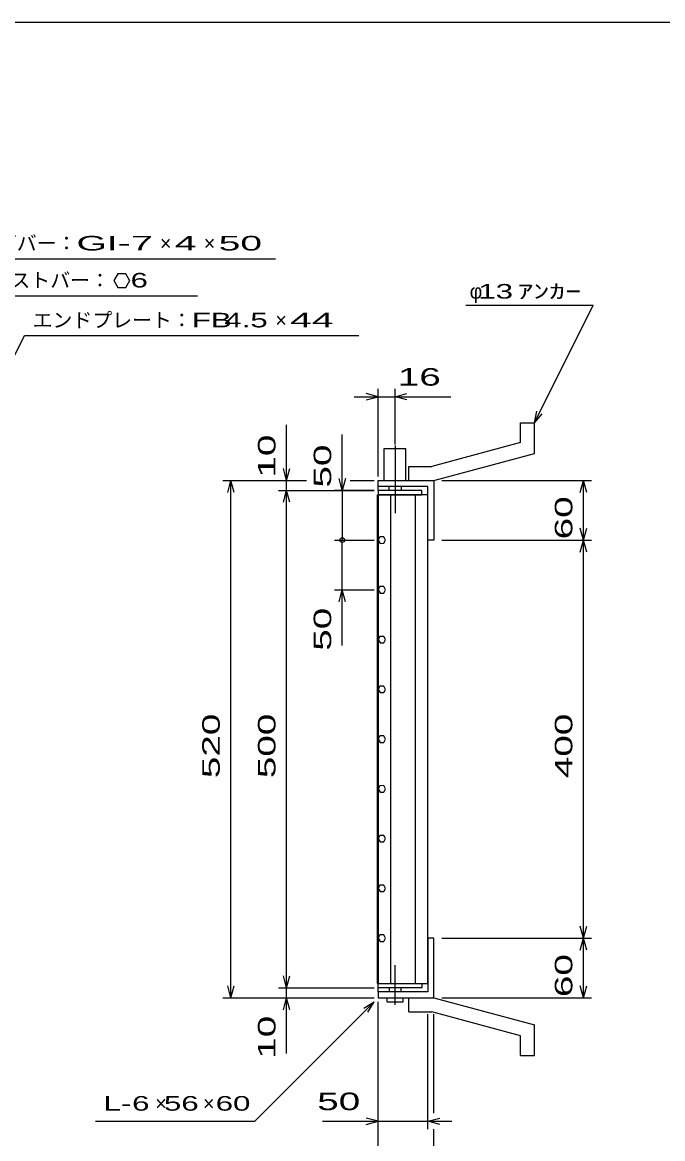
# Model space of a CAD drawing. Units: millimetres, scale not verified. Extents: x -1456 to 1385, y -1026 to 843.
# Drawn here: x -574 to 70, y -279 to 843 of the extents above; entities that cross this region are included whole.
import ezdxf
from ezdxf.enums import TextEntityAlignment as Align

# ---------------------------------------------------------------- set-up
doc = ezdxf.new("R2010")
doc.units = ezdxf.units.MM
doc.header["$LTSCALE"] = 8
doc.linetypes.add('LONG_DASHED_DOTTED', pattern=[15.25, 12, -1.5, 0.25, -1.5])
for name, color, linetype, lineweight in [('0_2', 150, 'Continuous', 25), ('16', 3, 'Continuous', 25), ('19', 6, 'Continuous', 25), ('22', 4, 'Continuous', 25)]:
    doc.layers.add(name, color=color, linetype=linetype, lineweight=lineweight)
doc.styles.add('ベクトル', font='')
doc.styles.get('ベクトル').set_extended_font_data('ベクトル')

msp = doc.modelspace()

# ---------------------------------------------------------------- linework, layer by layer
at = {"layer": '0_2'}
msp.add_line((-1383.2, 842.8), (1384.8, 842.8), dxfattribs=at)
at = {"layer": '16'}
for p, q in [((-172, 372.5), (-216, 372.5)), ((-216, 372.5), (-216, 368)), ((-172, 368), (-172, 372.5)), ((-216.7, -123), (-216.7, 368)), ((-216.7, 368), (-216, 368)), ((-216, 368), (-172, 368)), ((-216, 368), (-216, -123)), ((-166, 368), (-216, 368)), ((-203.5, 368), (-203.5, -123)), ((-178.5, -123), (-178.5, 368)), ((-166, -123), (-166, 368)), ((-214.146, 325.735), (-216, 322.475)), ((-210.396, 325.76), (-214.146, 325.735)), ((-208.5, 322.5), (-210.396, 325.76)), ((-216, 322.475), (-214.104, 319.24)), ((-214.104, 319.24), (-210.354, 319.265)), ((-210.354, 319.265), (-208.5, 322.525)), ((-214.146, 275.735), (-216, 272.475)), ((-216, 272.475), (-214.104, 269.24)), ((-210.396, 275.76), (-214.146, 275.735)), ((-214.104, 269.24), (-210.354, 269.265)), ((-208.5, 272.5), (-210.396, 275.76)), ((-210.354, 269.265), (-208.5, 272.525)), ((-214.146, 225.735), (-216, 222.475)), ((-210.396, 225.76), (-214.146, 225.735)), ((-208.5, 222.5), (-210.396, 225.76)), ((-216, 222.475), (-214.104, 219.24)), ((-214.104, 219.24), (-210.354, 219.265)), ((-210.354, 219.265), (-208.5, 222.525)), ((-214.146, 175.735), (-216, 172.475)), ((-216, 172.475), (-214.104, 169.24)), ((-210.396, 175.76), (-214.146, 175.735)), ((-214.104, 169.24), (-210.354, 169.265)), ((-208.5, 172.5), (-210.396, 175.76)), ((-210.354, 169.265), (-208.5, 172.525)), ((-214.146, 125.735), (-216, 122.475)), ((-210.396, 125.76), (-214.146, 125.735)), ((-208.5, 122.5), (-210.396, 125.76)), ((-216, 122.475), (-214.104, 119.24)), ((-214.104, 119.24), (-210.354, 119.265)), ((-210.354, 119.265), (-208.5, 122.525)), ((-214.146, 75.735), (-216, 72.475)), ((-216, 72.475), (-214.104, 69.24)), ((-210.396, 75.76), (-214.146, 75.735)), ((-214.104, 69.24), (-210.354, 69.265)), ((-208.5, 72.5), (-210.396, 75.76)), ((-210.354, 69.265), (-208.5, 72.525)), ((-214.146, 25.735), (-216, 22.475)), ((-216, 22.475), (-214.104, 19.24)), ((-210.396, 25.76), (-214.146, 25.735)), ((-208.5, 22.5), (-210.396, 25.76)), ((-210.354, 19.265), (-208.5, 22.525)), ((-214.104, 19.24), (-210.354, 19.265)), ((-214.146, -24.265), (-216, -27.525)), ((-216, -27.525), (-214.104, -30.76)), ((-210.396, -24.24), (-214.146, -24.265)), ((-214.104, -30.76), (-210.354, -30.735)), ((-208.5, -27.5), (-210.396, -24.24)), ((-210.354, -30.735), (-208.5, -27.475)), ((-214.146, -74.265), (-216, -77.525)), ((-216, -77.525), (-214.104, -80.76)), ((-210.396, -74.24), (-214.146, -74.265)), ((-208.5, -77.5), (-210.396, -74.24)), ((-210.354, -80.735), (-208.5, -77.475)), ((-214.104, -80.76), (-210.354, -80.735)), ((-216, -123), (-216.7, -123)), ((-216, -123), (-172, -123)), ((-216, -127.5), (-216, -123)), ((-216, -123), (-166, -123)), ((-172, -123), (-172, -127.5)), ((-172, -127.5), (-216, -127.5))]:
    msp.add_line(p, q, dxfattribs=at)
at = {"layer": '19'}
for p, q in [((-73, 440.5), (-59, 440.5)), ((-73, 420.5), (-73, 440.5)), ((-59, 409.5), (-59, 440.5)), ((-73, 420.5), (-162, 396.5)), ((-210, 382.5), (-210, 414.5)), ((-210, 414.5), (-188, 414.5)), ((-188, 382.5), (-188, 414.5)), ((-160, 382.5), (-59, 409.5)), ((-185, 396.5), (-162, 396.5)), ((-185, 382.5), (-185, 396.5)), ((-216, 372.5), (-216, 382.5)), ((-216, 376.5), (-216, 382.5)), ((-216, 382.5), (-161, 382.5)), ((-185, 382.5), (-160, 382.5)), ((-161, 382.5), (-160, 381.5)), ((-160, 381.5), (-160, 322.5)), ((-166, 376.5), (-216, 376.5)), ((-205, 372.5), (-205, 376.5)), ((-193, 376.5), (-193, 372.5)), ((-166, 322.5), (-166, 376.5)), ((-160, 322.5), (-166, 322.5)), ((-160, -77.5), (-166, -77.5)), ((-166, -77.5), (-166, -131.5)), ((-160, -136.5), (-160, -77.5)), ((-216, -131.5), (-216, -121.5)), ((-216, -131.5), (-216, -137.5)), ((-166, -131.5), (-216, -131.5)), ((-205, -127.5), (-205, -131.5)), ((-193, -131.5), (-193, -127.5)), ((-216, -137.5), (-161, -137.5)), ((-207, -141.5), (-207, -137.5)), ((-207, -141.5), (-191, -141.5)), ((-191, -141.5), (-191, -137.5)), ((-185, -137.5), (-160, -137.5)), ((-185, -151.5), (-185, -137.5)), ((-161, -137.5), (-160, -136.5)), ((-160, -137.5), (-59, -164.5)), ((-185, -151.5), (-162, -151.5)), ((-73, -175.5), (-162, -151.5)), ((-59, -195.5), (-59, -164.5)), ((-73, -195.5), (-73, -175.5)), ((-73, -195.5), (-59, -195.5))]:
    msp.add_line(p, q, dxfattribs=at)
at = {"layer": '19', "linetype": 'LONG_DASHED_DOTTED'}
for p, q in [((-199, 417.5), (-199, 349.5)), ((-199, -144.5), (-199, -104.5))]:
    msp.add_line(p, q, dxfattribs=at)
at = {"layer": '22'}
for p, q in [((-687.2, 605.25), (-319.2, 605.25)), ((-477.574, 590.212), (-481.574, 583.284)), ((-469.574, 590.212), (-477.574, 590.212)), ((-465.575, 583.2), (-469.574, 590.212)), ((-481.574, 583.284), (-477.574, 576.356)), ((-477.574, 576.356), (-469.574, 576.356)), ((-469.574, 576.356), (-465.574, 583.284)), ((-633.575, 568), (-397.575, 568)), ((-128, 558.5), (0, 558.5)), ((-59, 440.5), (0, 558.5)), ((-649.05, 372.5), (-571.3, 528)), ((-571.3, 528), (-235.3, 528)), ((-216, 386.5), (-216, 474.5)), ((-199, 418.496), (-199, 474.5)), ((-240, 466.5), (-216, 466.5)), ((-216, 466.5), (-228, 469.7)), ((-228, 463.3), (-216, 466.5)), ((-216, 466.5), (-199, 466.5)), ((-199, 466.5), (-187, 469.7)), ((-187, 463.3), (-199, 466.5)), ((-199, 466.5), (-143, 466.5)), ((-59, 440.5), (-56.6, 452.18)), ((-59, 440.5), (-51, 449.3)), ((-308, 382.5), (-308, 438.5)), ((-252, 372.5), (-252, 428.5)), ((-308, 382.5), (-311.2, 394.5)), ((-308, 382.5), (-304.8, 394.5)), ((-372, 382.5), (-288, 382.5)), ((-367.2, 370.5), (-364, 382.5)), ((-360.8, 370.5), (-364, 382.5)), ((-364, -137.5), (-364, 382.5)), ((-316, 382.5), (-288, 382.5)), ((-308, 372.5), (-308, 382.5)), ((-252, 372.5), (-255.2, 384.5)), ((-248.8, 384.5), (-252, 372.5)), ((-244, 382.5), (-220, 382.5)), ((-244, 382.5), (-220, 382.5)), ((-152, 382.5), (-1.6, 382.5)), ((-12.8, 370.5), (-9.6, 382.5)), ((-6.4, 370.5), (-9.6, 382.5)), ((-9.6, 322.5), (-9.6, 382.5)), ((-316, 372.5), (-220, 372.5)), ((-311.2, 360.5), (-308, 372.5)), ((-304.8, 360.5), (-308, 372.5)), ((-308, -127.5), (-308, 372.5)), ((-220, 372.5), (-260, 372.5)), ((-252, 372.5), (-252, 322.5)), ((-9.6, 322.5), (-12.8, 334.5)), ((-9.6, 322.5), (-6.4, 334.5)), ((-260, 322.5), (-220, 322.5)), ((-252, 272.5), (-252, 322.5)), ((-152, 322.5), (-1.6, 322.5)), ((-12.8, 310.5), (-9.6, 322.5)), ((-6.4, 310.5), (-9.6, 322.5)), ((-9.6, -77.5), (-9.6, 322.5)), ((-260, 272.5), (-220, 272.5)), ((-255.2, 260.5), (-252, 272.5)), ((-248.8, 260.5), (-252, 272.5)), ((-252, 216.5), (-252, 272.5)), ((-9.6, -77.5), (-12.8, -65.5)), ((-9.6, -77.5), (-6.4, -65.5)), ((-152, -77.5), (-1.6, -77.5)), ((-12.8, -89.5), (-9.6, -77.5)), ((-6.4, -89.5), (-9.6, -77.5)), ((-9.6, -137.5), (-9.6, -77.5)), ((-308, -127.5), (-311.2, -115.5)), ((-308, -127.5), (-304.8, -115.5)), ((-364, -137.5), (-367.2, -125.5)), ((-364, -137.5), (-360.8, -125.5)), ((-316, -127.5), (-220, -127.5)), ((-308, -137.5), (-308, -127.5)), ((-9.6, -137.5), (-12.8, -125.5)), ((-9.6, -137.5), (-6.4, -125.5)), ((-372, -137.5), (-220, -137.5)), ((-340, -261.5), (-220, -141.5)), ((-316, -137.5), (-220, -137.5)), ((-311.2, -149.5), (-308, -137.5)), ((-304.8, -149.5), (-308, -137.5)), ((-308, -193.5), (-308, -137.5)), ((-230.4, -147.9), (-220, -141.5)), ((-226.4, -151.9), (-220, -141.5)), ((-216, -269.5), (-216, -141.5)), ((-216, -325.5), (-216, -141.5)), ((-152, -137.5), (-1.6, -137.5)), ((-166, -269.5), (-166, -153.696)), ((-160, -253.5), (-160, -153.696)), ((-500, -261.5), (-340, -261.5)), ((-272, -261.5), (-216, -261.5)), ((-216, -261.5), (-228, -258.3)), ((-228, -264.7), (-216, -261.5)), ((-216, -261.5), (-166, -261.5)), ((-166, -261.5), (-154, -258.3)), ((-154, -264.7), (-166, -261.5)), ((-166, -261.5), (-142, -261.5)), ((-160, -325.5), (-160, -269.5))]:
    msp.add_line(p, q, dxfattribs=at)
msp.add_circle((-252, 322.5), 2.4, dxfattribs=at)

# ---------------------------------------------------------------- texts
at = {"layer": '22', "color": 2, "style": 'ベクトル'}
for s, p in [('ベアリングバー：', (-679.2, 620.85)), ('×', (-435.2, 620.85)), ('×', (-391.2, 620.85)), ('ツイストバー：', (-625.575, 583.6)), ('φ', (-124, 572.5)), ('エンドプレート：', (-563.3, 543.6)), ('×', (-319.3, 543.6)), ('×', (-440, -243.5)), ('×', (-392, -243.5))]:
    msp.add_text(s, height=14.66, dxfattribs=at).set_placement(p, align=Align.MIDDLE_LEFT)
for s, height, width, p in [('GI-', 14.66, 2, (-519.2, 620.85)), (' 50 ', 14.66, 2, (-387.2, 620.85)), (' 7 ', 14.66, 2, (-475.2, 620.85)), (' 4 ', 14.66, 2, (-431.2, 620.85)), (' 6', 14.66, 1.6, (-473.574, 583.684)), (' 13 ', 14.66, 1.6, (-124, 572.5)), ('ｱﾝｶｰ', 14.66, 1.6, (-76, 572.5)), ('FB', 14.66, 1.6, (-403.3, 543.6)), (' 4.5 ', 14.66, 1.6, (-379.3, 543.6)), (' 44 ', 14.66, 2, (-315.3, 543.6)), (' 16 ', 17.6, 1.65, (-207, 486.5)), (' 50 ', 17.6, 1.65, (-288, -241.5)), ('L-', 14.66, 1.6, (-492, -243.5)), (' 6 ', 14.66, 1.6, (-472, -243.5)), (' 56 ', 14.66, 1.6, (-440, -243.5)), (' 60 ', 14.66, 1.6, (-388, -243.5))]:
    msp.add_text(s, height=height, dxfattribs=dict(at, width=width)).set_placement(p, align=Align.MIDDLE_LEFT)
at = {"layer": '22', "color": 2, "style": 'ベクトル', "width": 1.65}
for s, p in [(' 10 ', (-328, 374.5)), (' 50 ', (-272, 364.5)), (' 60 ', (-29.6, 312.5)), (' 50 ', (-272, 200.5)), (' 520 ', (-384, 72.5)), (' 500 ', (-328, 72.5)), (' 400 ', (-29.6, 72.5)), (' 60 ', (-29.6, -147.5)), (' 10 ', (-328, -209.5))]:
    msp.add_text(s, height=17.6, rotation=90, dxfattribs=at).set_placement(p, align=Align.MIDDLE_LEFT)

doc.saveas('drawing.dxf')
